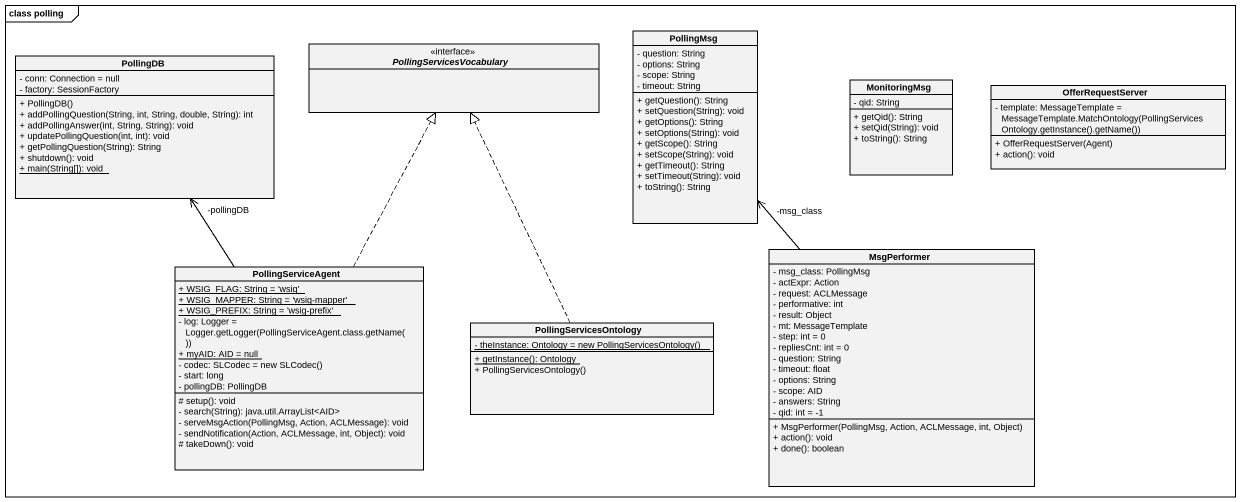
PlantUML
@startuml
mainframe class polling
hide circle
hide empty members
skinparam classAttributeIconSize 0
class PollingDB {
  - conn: Connection = null
  - factory: SessionFactory
  + PollingDB()
  + addPollingQuestion(String, int, String, double, String): int
  + addPollingAnswer(int, String, String): void
  + updatePollingQuestion(int, int): void
  + getPollingQuestion(String): String
  + shutdown(): void
  {static} + main(String[]): void
}
interface PollingServicesVocabulary <<interface>>
class PollingMsg {
  - question: String
  - options: String
  - scope: String
  - timeout: String
  + getQuestion(): String
  + setQuestion(String): void
  + getOptions(): String
  + setOptions(String): void
  + getScope(): String
  + setScope(String): void
  + getTimeout(): String
  + setTimeout(String): void
  + toString(): String
}
class MonitoringMsg {
  - qid: String
  + getQid(): String
  + setQid(String): void
  + toString(): String
}
class OfferRequestServer {
  {field} - template: MessageTemplate = MessageTemplate.MatchOntology(PollingServicesOntology.getInstance().getName())
  + OfferRequestServer(Agent)
  + action(): void
}
class MsgPerformer {
  - msg_class: PollingMsg
  - actExpr: Action
  - request: ACLMessage
  - performative: int
  - result: Object
  - mt: MessageTemplate
  - step: int = 0
  - repliesCnt: int = 0
  - question: String
  - timeout: float
  - options: String
  - scope: AID
  - answers: String
  - qid: int = -1
  + MsgPerformer(PollingMsg, Action, ACLMessage, int, Object)
  + action(): void
  + done(): boolean
}
class PollingServiceAgent {
  {static} + WSIG_FLAG: String = 'wsig'
  {static} + WSIG_MAPPER: String = 'wsig-mapper'
  {static} + WSIG_PREFIX: String = 'wsig-prefix'
  {field} - log: Logger = Logger.getLogger(PollingServiceAgent.class.getName())
  {static} + myAID: AID = null
  {field} - codec: SLCodec = new SLCodec()
  - start: long
  - pollingDB: PollingDB
  # setup(): void
  - search(String): java.util.ArrayList<AID>
  - serveMsgAction(PollingMsg, Action, ACLMessage): void
  - sendNotification(Action, ACLMessage, int, Object): void
  # takeDown(): void
}
class PollingServicesOntology {
  {static} {field} - theInstance: Ontology = new PollingServicesOntology()
  {static} + getInstance(): Ontology
  + PollingServicesOntology()
}
MsgPerformer -up-> "-msg_class" PollingMsg
PollingServiceAgent -up-> "-pollingDB" PollingDB
PollingServiceAgent .up.|> PollingServicesVocabulary
PollingServicesOntology .up.|> PollingServicesVocabulary
@enduml
